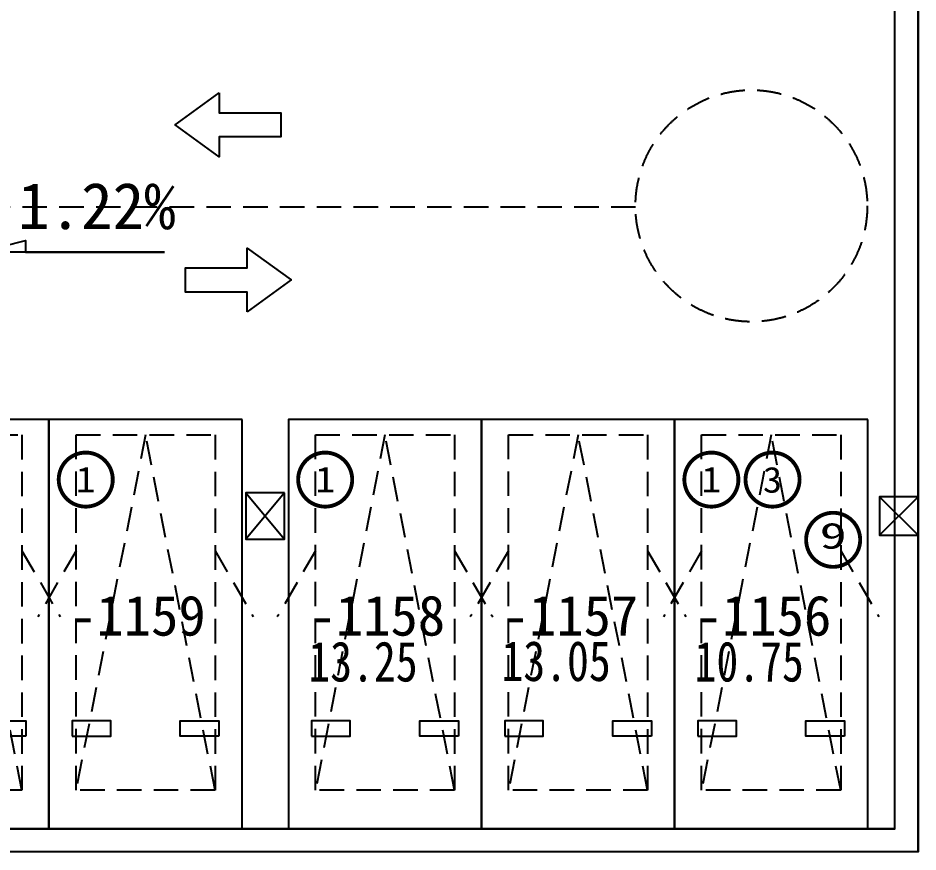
# Model space of a CAD drawing. Header units: millimetres. Extents: x 693907 to 1906102, y -24098 to 332602.
# Drawn here: x 905115 to 916767, y 238600 to 249397 of the extents above; entities that cross this region are included whole.
import ezdxf
from ezdxf.enums import TextEntityAlignment as Align

# ---------------------------------------------------------------- set-up
doc = ezdxf.new("R2010")
doc.units = ezdxf.units.MM
doc.header["$LTSCALE"] = 100
doc.linetypes.add('A6-DK-B1F$0$HIDDEN2', pattern=[4.7625, 3.175, -1.5875])
doc.layers.get('Defpoints').update_dxf_attribs({"color": 189})
for name, color, linetype in [('A6-DK-B1F$0$A-CONC', 30, 'Continuous'), ('A6-DK-B1F$0$A-PRKG', 175, 'A6-DK-B1F$0$HIDDEN2'), ('A6-DK-B1F$0$A-PRKG-SIGN', 252, 'Continuous'), ('A6-DK-B1F$0$A-TRACK', 77, 'A6-DK-B1F$0$HIDDEN2'), ('A6-DK-BG-B1F$0$A-DRAIN', 152, 'Continuous'), ('A6-W-B1$0$S-WALL-S', 4, 'Continuous'), ('a_parking_number', 120, 'Continuous'), ('a_parking_price', 211, 'Continuous'), ('xref(dwg引用图层)', 7, 'Continuous')]:
    doc.layers.add(name, color=color, linetype=linetype)
doc.layers.add('A6-W-B1$0$S-EDIT', color=241, linetype='Continuous', plot=False)
doc.layers.add('LVTRY', color=6, linetype='Continuous', lineweight=18)
doc.layers.add('PUB_TEXT', color=7, linetype='Continuous', lineweight=15)
doc.styles.add('-黑体', font='simhei.ttf')
doc.styles.add('A6-DK-BG-B1F$0$华文细黑', font='STXIHEI.TTF')
doc.styles.add('华文细黑', font='STXIHEI.TTF')
doc.styles.add('黑体', font='simhei.ttf', dxfattribs={"width": 0.8})

# ---------------------------------------------------------------- blocks, each defined once
blk = doc.blocks.new('A6-W-B1$0$Z-2')
at = {"layer": 'A6-W-B1$0$S-EDIT'}
for p, q in [((72869, 44139), (73369, 43539)), ((73369, 44139), (72869, 43539))]:
    blk.add_line(p, q, dxfattribs=at)
at = {"layer": 'A6-W-B1$0$S-WALL-S', "color": 0, "linetype": 'ByBlock', "lineweight": -2}
blk.add_lwpolyline([(73369, 44139), (72869, 44139), (72869, 43539), (73369, 43539), (73369, 44139)], dxfattribs=at)
blk = doc.blocks.new('A6-W-B1$0$Z-3')
at = {"layer": 'A6-W-B1$0$S-EDIT'}
for p, q in [((-250, 250), (250, -250)), ((250, 250), (-250, -250))]:
    blk.add_line(p, q, dxfattribs=at)
at = {"layer": 'A6-W-B1$0$S-WALL-S', "color": 0, "linetype": 'ByBlock', "lineweight": -2}
blk.add_lwpolyline([(250, 250), (-250, 250), (-250, -250), (250, -250), (250, 250)], dxfattribs=at)
blk = doc.blocks.new('A6-W-B1', base_point=(85957, 40190))
at = {"layer": 'A6-W-B1$0$S-WALL-S', "elevation": 0}
blk.add_lwpolyline([(204057, 279090), (260207, 279090), (260207, 293890), (260507, 293890), (260507, 278790), (204057, 278790)], close=True, dxfattribs=at)
at = {"layer": 'A6-W-B1$0$S-WALL-S'}
for name, p in [('A6-W-B1$0$Z-2', (178937, 239300)), ('A6-W-B1$0$Z-3', (260257, 283140))]:
    blk.add_blockref(name, p, dxfattribs=at)
blk = doc.blocks.new('A6-DK-BG-B1F$0$A-DRAIN-INDEX')
blk.add_lwpolyline([(300, 0), (0, 0), (-300, 0), (-500, 0), (-300, 50), (-300, 0)], close=True)
at = {"style": 'A6-DK-BG-B1F$0$华文细黑'}
blk.add_attdef('坡度', text='', height=250, dxfattribs=at).set_placement((0, 100), align=Align.CENTER)
blk = doc.blocks.new('A6-DK-BG-B1F')
at = {"layer": 'A6-DK-BG-B1F$0$A-DRAIN'}
ref = blk.add_blockref('A6-DK-BG-B1F$0$A-DRAIN-INDEX', (163895, 246365), dxfattribs=dict(at, xscale=3, yscale=3, zscale=3))
ref.add_attrib('坡度', '1.22%', dxfattribs={"layer": '0', "height": 600, "style": 'A6-DK-BG-B1F$0$华文细黑'}).set_placement((163919, 246665), align=Align.CENTER)
blk = doc.blocks.new('A6-DK-B1F$0$A$C48A675EB')
at = {"layer": 'A6-DK-B1F$0$A-TRACK', "linetype": 'ByBlock'}
blk.add_lwpolyline([(1047, -516), (1047, -195), (50, -195), (50, 195), (1047, 195), (1047, 517), (1759, 0)], close=True, dxfattribs=at)
blk = doc.blocks.new('A6-DK-B1F$0$gsethsergtyf')
at = {"layer": 'A6-DK-B1F$0$A-TRACK'}
blk.add_line((170893, 246950), (135800, 246950), dxfattribs=at)
blk.add_circle((172393, 246965, 0), 1500, dxfattribs=at)
at = {"layer": 'A6-DK-B1F$0$A-TRACK', "linetype": 'ByBlock', "xscale": 0.8, "yscale": 0.8, "zscale": 0.8, "rotation": 180}
blk.add_blockref('A6-DK-B1F$0$A$C48A675EB', (166340, 248014, 0), dxfattribs=at)
at = {"layer": 'A6-DK-B1F$0$A-TRACK', "linetype": 'ByBlock', "xscale": 0.8, "yscale": 0.8, "zscale": 0.8}
blk.add_blockref('A6-DK-B1F$0$A$C48A675EB', (165028, 246006, 0), dxfattribs=at)
blk = doc.blocks.new('A6-DK-B1F$0$标准车位')
blk.add_lwpolyline([(350, 4600), (1250, 0), (2150, 4600)])
blk.add_lwpolyline([(350, 4600), (2150, 4600), (2150, 0), (350, 0)], close=True)
at = {"layer": 'A6-DK-B1F$0$A-PRKG-SIGN'}
for points in [[(0, -200), (2500, -200), (2500, 5100), (0, 5100)], [(300, 3900), (800, 3900), (800, 3700), (300, 3700)], [(2200, 3900), (1700, 3900), (1700, 3700), (2200, 3700)]]:
    blk.add_lwpolyline(points, close=True, dxfattribs=at)
at = {"layer": 'Defpoints', "color": 8, "linetype": 'A6-DK-B1F$0$HIDDEN2', "extrusion": (-5.18032e-09, 4.96178e-22, 1), "elevation": 0}
for points in [[(350, 1500), (-145, 2357)], [(2150, 1500), (2645, 2357)]]:
    blk.add_lwpolyline(points, dxfattribs=at)

msp = doc.modelspace()

# ---------------------------------------------------------------- linework, layer by layer
at = {"layer": 'A6-DK-B1F$0$A-CONC'}
for p, q in [((916466.9, 238900, 0), (916466.9, 253700)), ((916766.9, 238600, 0), (916766.9, 253700)), ((916466.9, 238900, 0), (860336.9, 238900, 0)), ((916766.9, 238600, 0), (860316.9, 238600, 0))]:
    msp.add_line(p, q, dxfattribs=at)
at = {"layer": 'LVTRY', "color": 6, "const_width": 50}
for points in [[(906341.8, 243421.2, 1), (905641.8, 243421.2, 1)], [(909441.8, 243421.2, 1), (908741.8, 243421.2, 1)], [(914441.8, 243421.2, 1), (913741.8, 243421.2, 1)], [(915233.7, 243421.2, 1), (914533.7, 243421.2, 1)], [(916018.4, 242641.7, 1), (915318.4, 242641.7, 1)]]:
    msp.add_lwpolyline(points, format="xyb", close=True, dxfattribs=at)

# ---------------------------------------------------------------- block references
msp.add_blockref('A6-DK-B1F$0$gsethsergtyf', (742216.9, 0))
at = {"layer": 'A6-DK-B1F$0$A-PRKG', "linetype": 'ByBlock', "extrusion": (5.18032e-09, -4.99294e-22, -1), "xscale": -1, "zscale": -1, "rotation": 180}
for p in [(-905516, 244000, 0), (-908016, 244000, 0), (-911116, 244000, 0), (-913616, 244000, 0), (-916116, 244000, 0)]:
    msp.add_blockref('A6-DK-B1F$0$标准车位', p, dxfattribs=at)
at = {"layer": 'xref(dwg引用图层)'}
for name in ['A6-W-B1', 'A6-DK-BG-B1F']:
    msp.add_blockref(name, (742216.9, 0), dxfattribs=at)

# ---------------------------------------------------------------- texts
at = {"layer": 'a_parking_number', "style": '华文细黑'}
for s, p in [('-1159', (906660.8, 241657)), ('-1158', (909760.8, 241657)), ('-1157', (912260.8, 241657)), ('-1156', (914760.8, 241657))]:
    msp.add_text(s, height=520, dxfattribs=at).set_placement(p, align=Align.MIDDLE)
at = {"layer": 'a_parking_price', "style": '黑体', "width": 0.8}
for s, p in [('13.25', (908874, 240807.1)), ('13.05', (911374, 240813.3)), ('10.75', (913874, 240807.1))]:
    msp.add_text(s, height=520, dxfattribs=at).set_placement(p)
at = {"layer": 'PUB_TEXT', "color": 6, "style": '-黑体'}
for s, width, p, p2 in [('1', 1.065055, (905863.5, 243254.9), (906120, 243254.9)), ('1', 1.065055, (908963.5, 243254.9), (909220, 243254.9)), ('1', 1.065055, (913963.5, 243254.9), (914220, 243254.9)), ('3', 1.032317, (914759.3, 243252), (915008, 243252)), ('9', 1.463127, (915492.2, 242527.5), (915844.7, 242527.5))]:
    msp.add_text(s, height=335, dxfattribs=dict(at, width=width)).set_placement(p, p2, align=Align.FIT)

doc.saveas('drawing.dxf')
